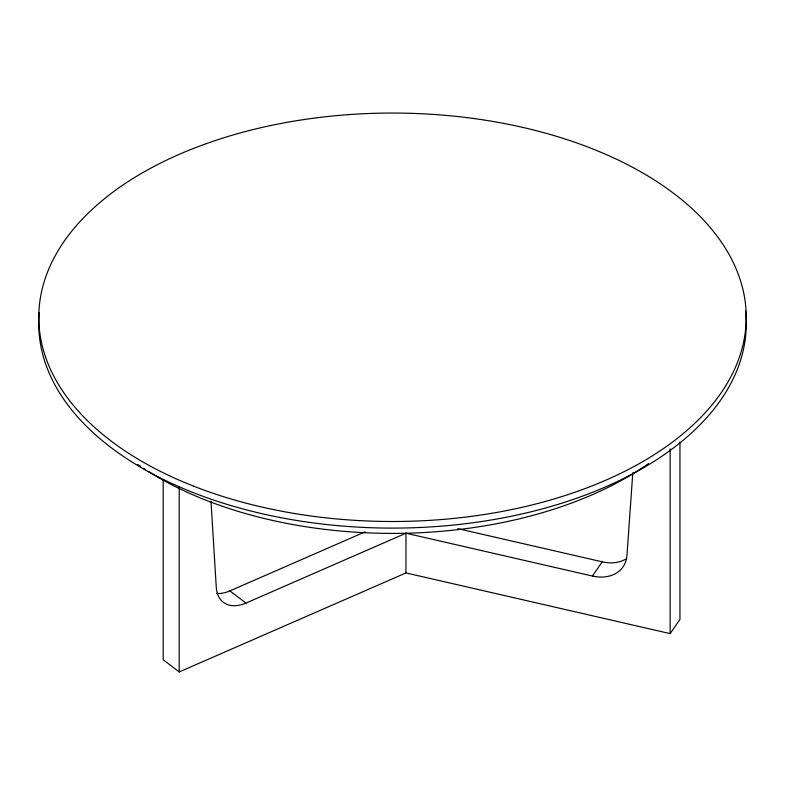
<?xml version="1.0" encoding="UTF-8"?>
<svg xmlns="http://www.w3.org/2000/svg" width="785" height="785" viewBox="0 0 785 785"><rect width="100%" height="100%" fill="white"/><g stroke="black" fill="none" stroke-linecap="round" stroke-linejoin="round"><path stroke-width="1.18" d="M632.808 472.727L626.95 555.446A37.229 28.24 34.6 0 1 592.42 576.053L405.973 533.211L245.931 603.096A37.229 24.247 -52.6 0 1 216.287 587.504L210.998 501.301M592.42 576.053L602.232 561.824A37.229 28.24 34.6 0 0 625.93 559.008M163.201 479.841L163.201 659.724L179.206 671.94L405.973 572.922L670.145 633.623L679.957 619.385L679.957 441.955M216.709 593.48A37.229 24.247 -52.6 0 0 229.926 590.889L365.143 531.847M457.792 528.639L602.232 561.824M229.926 590.889L245.931 603.096M670.145 448.843L670.145 633.623M405.973 533.211L405.973 572.922M179.206 487.161L179.206 671.94M745.514 310.87A353.731 204.228 0 0 1 393.972 528.099A353.731 204.228 0 0 1 39.309 312.558M648.724 463.425A331.456 191.363 0 0 1 645.653 465.554M644.691 466.212A331.456 191.363 0 0 1 148.502 471.549M145.51 469.646A331.456 191.363 0 0 1 143.527 468.36M140.603 466.408A331.456 191.363 0 0 1 137.728 464.445M193.66 486.18A353.731 204.228 0 0 0 745.279 332.241A353.731 204.228 0 0 0 238.561 133.401A353.731 204.228 0 0 0 193.66 486.18"/></g></svg>
